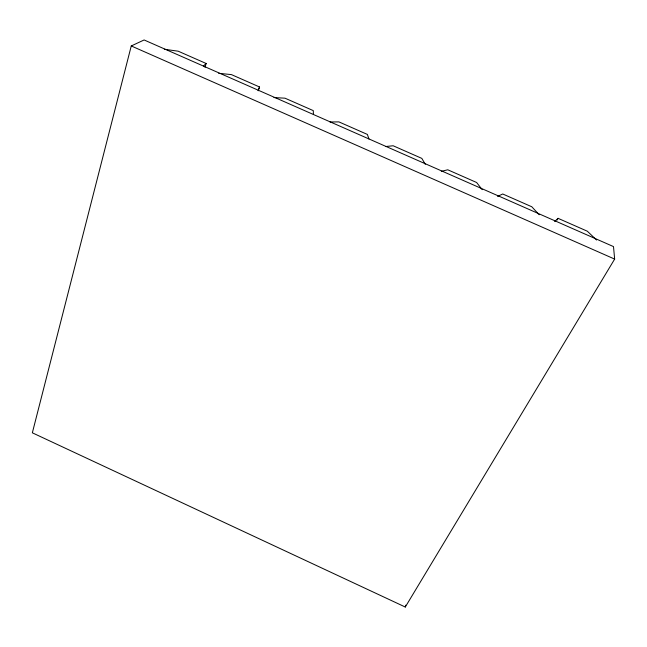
<?xml version="1.0" encoding="UTF-8"?>
<svg xmlns="http://www.w3.org/2000/svg" width="647" height="647" viewBox="0 0 647 647"><rect width="100%" height="100%" fill="white"/><g stroke="black" fill="none" stroke-linecap="round" stroke-linejoin="round"><path stroke-width="0.97" d="M405.281 607.032L614.65 259.091L613.502 246.596L144.119 39.968L131.26 45.953L32.35 432.811L405.281 607.032L405.701 605.155M204.994 67.337L206.15 63.487L178.216 51.202L164.33 49.253M258.266 90.79L259.544 86.981L231.44 74.615L218.686 73.305M258.104 90.475L259.544 86.981M557.124 220.045L558.062 218.33L587.298 231.189L596.574 240.013M554.681 221.565L558.062 218.33M203.465 66.01L206.15 63.487M497.575 196.421L502.735 193.987L531.777 206.757L539.177 214.739M441.303 171.334L447.773 169.797L476.621 182.494L482.161 189.644M385.458 146.537L393.158 145.769L421.82 158.386L425.289 164.289M330.01 121.984L338.907 121.895L367.383 134.43L368.968 139.024M273.932 97.576L284.995 98.182L313.294 110.629L313.391 114.406M131.26 45.953L614.65 259.091"/></g></svg>
